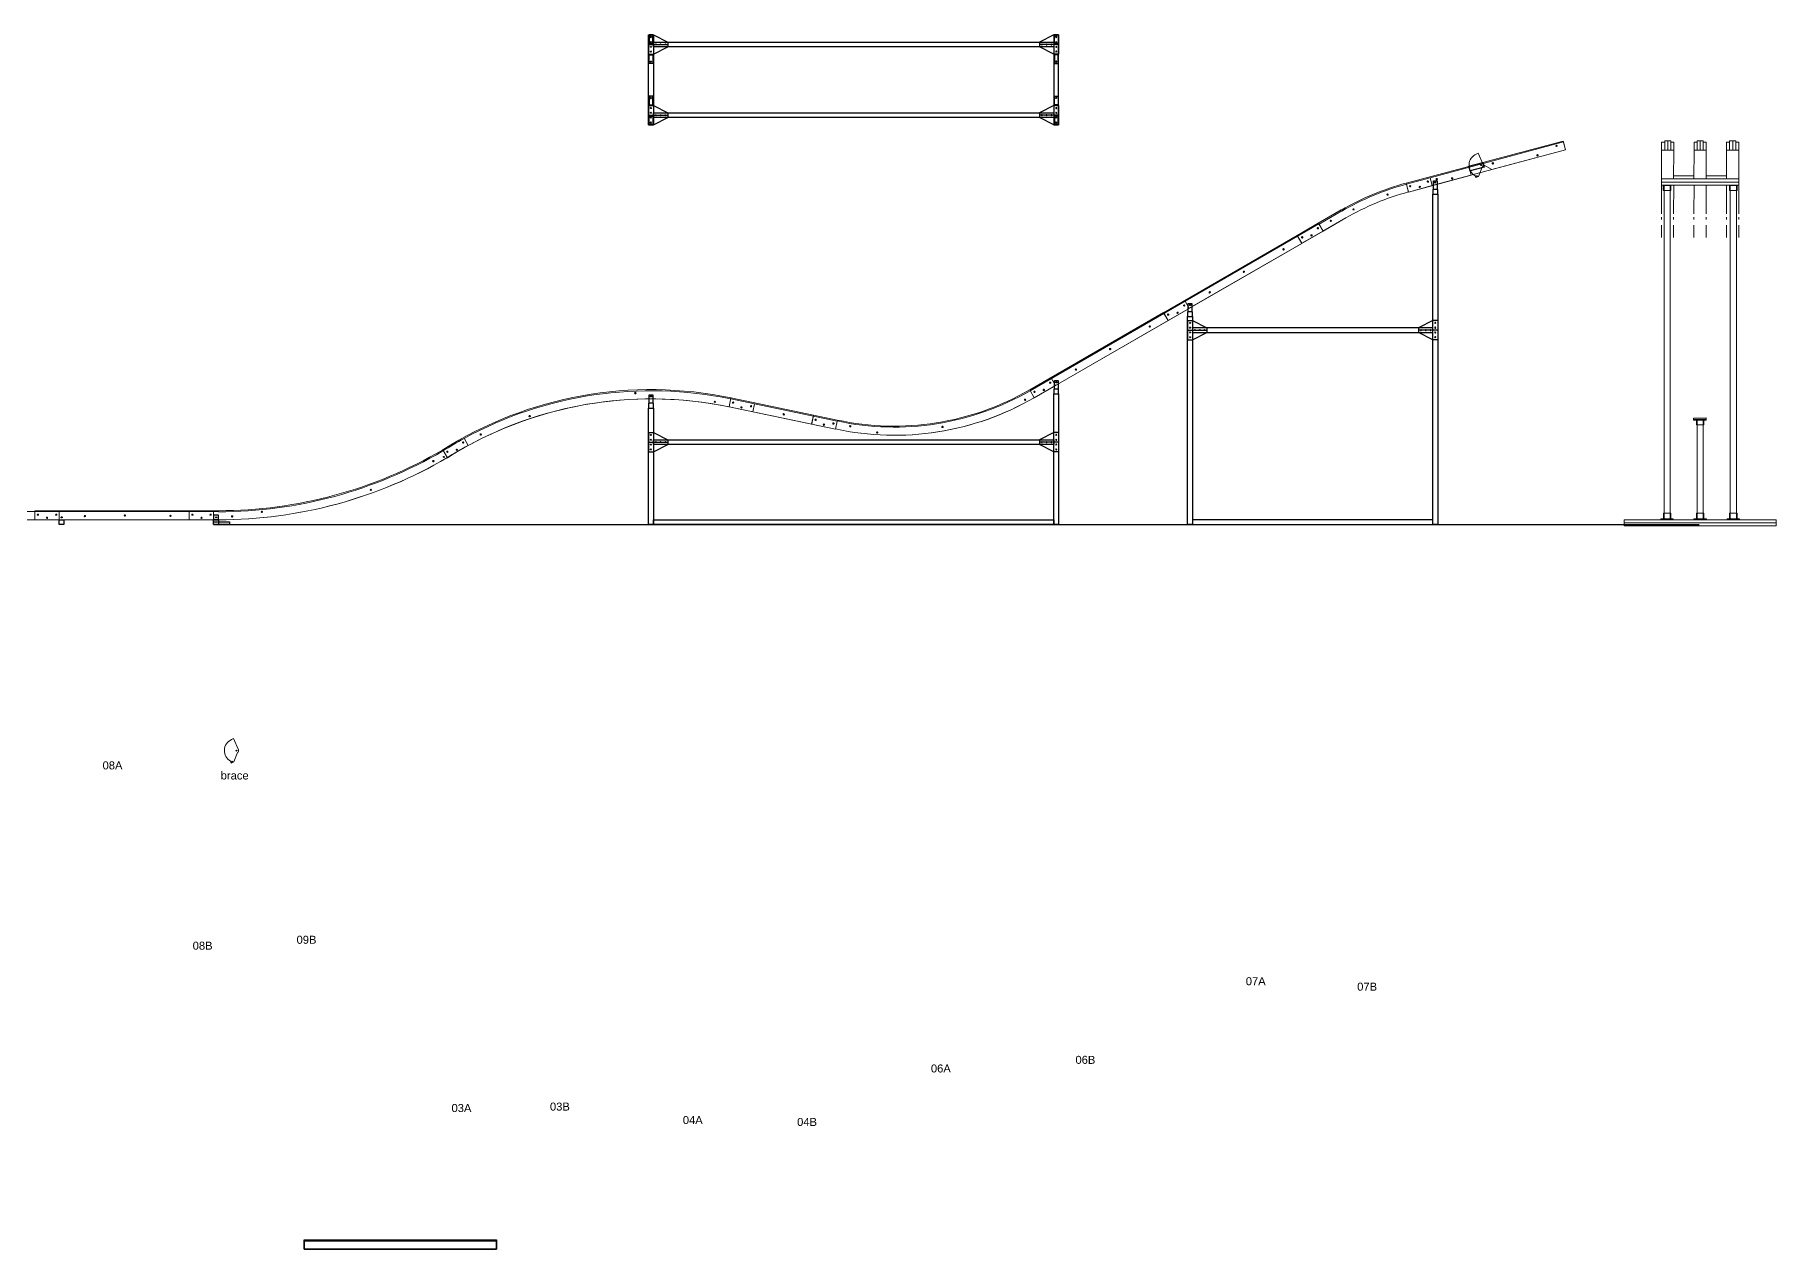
# Model space of a CAD drawing. Header units: millimetres. Extents: x -5533 to 28368, y -10878 to 14029.
# Drawn here: x 3861 to 14740, y -4556 to 3029 of the extents above; entities that cross this region are included whole.
import ezdxf

# ---------------------------------------------------------------- set-up
doc = ezdxf.new("R2010")
doc.units = ezdxf.units.MM
doc.layers.add('newTrack', color=7, linetype='Continuous', lineweight=20)
doc.layers.add('registration marking', color=7, linetype='Continuous', lineweight=20)
doc.styles.get("Standard").update_dxf_attribs({"font": 'arial.ttf'})

# ---------------------------------------------------------------- blocks, each defined once
blk = doc.blocks.new('bracev1')
at = {"color": 7, "linetype": 'Continuous', "lineweight": 5, "transparency": 33554687}
for p, q in [((-20, 75), (-32, 69)), ((12, 5), (-20, 75)), ((-38, -66), (-33, -78)), ((-33, -78), (-17, -70)), ((-17, -70), (5, -12))]:
    blk.add_line(p, q, dxfattribs=at)
for centre in [(0, 0), (-28, -69)]:
    blk.add_circle(centre, 2.5)
for radius, start, end in [(76.2, 114.4623, 240.1477), (12.7, 294.4623, 24.4623)]:
    blk.add_arc((0, 0), radius, start, end, dxfattribs=at)
blk = doc.blocks.new('02A')
blk.add_circle((15, 15), 3)
at = {"layer": 'newTrack'}
for p, q in [((0, 0), (0, 51)), ((0, 51), (965, 51)), ((965, 0), (0, 0)), ((965, 51), (965, 0))]:
    blk.add_line(p, q, dxfattribs=at)
for centre in [(832, 32), (889, 13), (946, 32)]:
    blk.add_circle(centre, 4, dxfattribs=at)
at = {"layer": 'registration marking', "color": 7, "transparency": 33554687}
for centre in [(161, 23), (410, 27), (695, 25)]:
    blk.add_circle(centre, 4, dxfattribs=at)
blk = doc.blocks.new('03A')
for centre in [(1439, 393), (15, 15)]:
    blk.add_circle(centre, 3)
at = {"layer": 'newTrack'}
for p, q in [((1591, 465), (1565, 509)), ((31, 51), (0, 51)), ((0, 51), (0, 0)), ((0, 0), (31, 0))]:
    blk.add_line(p, q, dxfattribs=at)
for centre in [(1519, 438), (1558, 483), (1460, 425)]:
    blk.add_circle(centre, 4, dxfattribs=at)
for centre, radius, start, end in [((2732, -1632), 2438, 118.5979, 122.242), ((2732, -1632), 2387, 118.5591, 122.2617), ((32, 2818), 2768, 269.974, 300.3657), ((32, 2818), 2818, 269.974, 300.3828)]:
    blk.add_arc(centre, radius, start, end, dxfattribs=at)
at = {"layer": 'registration marking', "color": 7, "transparency": 33554687}
for centre in [(1372, 366), (1372, 366), (982, 187), (982, 187), (115, 21), (115, 21), (301, 50), (301, 50)]:
    blk.add_circle(centre, 4, dxfattribs=at)
blk = doc.blocks.new('04A')
blk.add_circle((1141, 305), 3)
at = {"layer": 'newTrack'}
for p, q in [((1629, 240), (1778, 209)), ((1788, 259), (1639, 290)), ((1778, 209), (1788, 259)), ((-26, 44), (0, 0))]:
    blk.add_line(p, q, dxfattribs=at)
for centre in [(1654, 267), (1706, 237), (1766, 244)]:
    blk.add_circle(centre, 4, dxfattribs=at)
for radius, end in [(2438, 118.5973), (2387, 118.5585)]:
    blk.add_arc((1141, -2097), radius, 78.2203, end, dxfattribs=at)
at = {"layer": 'registration marking', "color": 7, "transparency": 33554687}
for centre in [(1043, 326), (1540, 272), (383, 183), (77, 68)]:
    blk.add_circle(centre, 4, dxfattribs=at)
blk = doc.blocks.new('05A')
at = {"layer": 'newTrack'}
for p, q in [((10, 50), (0, 0)), ((526, -58), (10, 50)), ((0, 0), (516, -108)), ((516, -108), (526, -58))]:
    blk.add_line(p, q, dxfattribs=at)
for centre in [(392, -49), (444, -80), (503, -73)]:
    blk.add_circle(centre, 4, dxfattribs=at)
at = {"layer": 'registration marking', "color": 7, "transparency": 33554687}
blk.add_circle((192, -15), 4, dxfattribs=at)
blk = doc.blocks.new('06A')
at = {"layer": 'newTrack'}
for p, q in [((1217, 239), (1349, 315)), ((1374, 271), (1242, 195)), ((1349, 315), (1374, 271)), ((0, 0), (10, 50)), ((10, 50), (11, 50))]:
    blk.add_line(p, q, dxfattribs=at)
for centre in [(1243, 232), (1302, 244), (1342, 289)]:
    blk.add_circle(centre, 4, dxfattribs=at)
for radius, start in [(1697, 257.8397), (1748, 257.8453)]:
    blk.add_arc((368, 1709), radius, start, 300, dxfattribs=at)
at = {"layer": 'registration marking', "color": 7, "transparency": 33554687}
for centre in [(1185, 183), (92, 17), (669, 13), (261, -22)]:
    blk.add_circle(centre, 4, dxfattribs=at)
blk = doc.blocks.new('07A')
at = {"layer": 'newTrack'}
for p, q in [((521, 293), (668, 333)), ((668, 333), (681, 284)), ((681, 284), (534, 244)), ((-25, 44), (117, 126)), ((0, 0), (-25, 44)), ((142, 82), (0, 0))]:
    blk.add_line(p, q, dxfattribs=at)
for centre in [(544, 280), (604, 276), (655, 310)]:
    blk.add_circle(centre, 4, dxfattribs=at)
for radius in [1676, 1626]:
    blk.add_arc((955, -1326), radius, 105, 120, dxfattribs=at)
at = {"layer": 'registration marking', "color": 7, "transparency": 33554687}
for centre in [(403, 228), (190, 136), (49, 64)]:
    blk.add_circle(centre, 4, dxfattribs=at)
blk = doc.blocks.new('08A')
at = {"color": 7, "linetype": 'Continuous', "lineweight": 5, "transparency": 33554687}
blk.add_circle((307, 128), 2.5, dxfattribs=at)
blk.add_circle((20, 20), 3)
at = {"layer": 'newTrack', "color": 7, "linetype": 'Continuous', "lineweight": 5, "transparency": 33554687}
for p, q in [((-13, 49), (821, 273)), ((834, 224), (0, 0)), ((821, 273), (834, 224)), ((0, 0), (-13, 49))]:
    blk.add_line(p, q, dxfattribs=at)
at = {"layer": 'registration marking', "color": 7, "linetype": 'Continuous', "lineweight": 5, "transparency": 33554687}
for centre in [(778, 249), (379, 140), (659, 190), (29, 41), (29, 41), (125, 45)]:
    blk.add_circle(centre, 4, dxfattribs=at)
blk = doc.blocks.new('02B')
blk.add_circle((1133, 415), 3)
at = {"layer": 'newTrack'}
for p, q in [((965, 457), (1930, 457)), ((965, 400), (965, 457)), ((1930, 457), (1930, 400)), ((1930, 400), (965, 400))]:
    blk.add_line(p, q, dxfattribs=at)
for centre in [(984, 432), (1099, 432), (1041, 413)]:
    blk.add_circle(centre, 4, dxfattribs=at)
at = {"layer": 'registration marking', "color": 7, "transparency": 33554687}
for centre in [(1278, 423), (1528, 427), (1812, 425)]:
    blk.add_circle(centre, 4, dxfattribs=at)
blk = doc.blocks.new('03B')
for centre in [(1591, 393), (167, 15)]:
    blk.add_circle(centre, 3)
at = {"layer": 'newTrack'}
for p, q in [((1612, 388), (1583, 437)), ((0, 57), (0, 0)), ((183, 57), (0, 57)), ((0, 0), (183, 0))]:
    blk.add_line(p, q, dxfattribs=at)
for centre in [(19, 32), (76, 13), (133, 32)]:
    blk.add_circle(centre, 4, dxfattribs=at)
for centre, radius, start, end in [((185, 2818), 2761, 269.974, 300.3636), ((2884, -1632), 2445, 122.1753, 122.2395), ((185, 2818), 2818, 269.974, 300.3828), ((2884, -1632), 2387, 122.2173, 122.2617)]:
    blk.add_arc(centre, radius, start, end, dxfattribs=at)
at = {"layer": 'registration marking', "color": 7, "transparency": 33554687}
for centre in [(1525, 366), (1134, 187), (268, 21), (454, 50)]:
    blk.add_circle(centre, 4, dxfattribs=at)
blk = doc.blocks.new('04B')
blk.add_circle((1273, 383), 3)
at = {"layer": 'newTrack'}
for p, q in [((1772, 373), (1760, 317)), ((0, 0), (-29, 49))]:
    blk.add_line(p, q, dxfattribs=at)
for centre in [(0, 37), (59, 49), (99, 95)]:
    blk.add_circle(centre, 4, dxfattribs=at)
for radius, end in [(2445, 122.1753), (2387, 122.2173)]:
    blk.add_arc((1273, -2020), radius, 78.22, end, dxfattribs=at)
at = {"layer": 'registration marking', "color": 7, "transparency": 33554687}
for centre in [(1175, 403), (1671, 349), (515, 260), (209, 145)]:
    blk.add_circle(centre, 4, dxfattribs=at)
blk = doc.blocks.new('05B')
at = {"layer": 'newTrack'}
for p, q in [((12, 56), (0, 0)), ((527, -52), (12, 56)), ((0, 0), (516, -108)), ((516, -108), (527, -52))]:
    blk.add_line(p, q, dxfattribs=at)
for centre in [(25, 27), (77, -3), (137, 4)]:
    blk.add_circle(centre, 4, dxfattribs=at)
at = {"layer": 'registration marking', "color": 7, "transparency": 33554687}
blk.add_circle((342, -47), 4, dxfattribs=at)
blk = doc.blocks.new('06B')
at = {"layer": 'newTrack'}
for p, q in [((1363, 213), (1391, 164)), ((0, 0), (12, 56)), ((149, -31), (0, 0)), ((12, 56), (161, 25))]:
    blk.add_line(p, q, dxfattribs=at)
for centre in [(25, 27), (77, -3), (137, 4)]:
    blk.add_circle(centre, 4, dxfattribs=at)
for radius, start in [(1748, 257.8453), (1691, 257.839)]:
    blk.add_arc((517, 1678), radius, start, 300, dxfattribs=at)
at = {"layer": 'registration marking', "color": 7, "transparency": 33554687}
for centre in [(1334, 152), (242, -14), (410, -53), (818, -18)]:
    blk.add_circle(centre, 4, dxfattribs=at)
blk = doc.blocks.new('07B')
at = {"layer": 'newTrack'}
for p, q in [((651, 376), (666, 321)), ((-29, 49), (102, 125)), ((102, 125), (245, 208)), ((274, 158), (131, 76)), ((0, 0), (-29, 49)), ((131, 76), (0, 0))]:
    blk.add_line(p, q, dxfattribs=at)
for centre in [(1, 37), (60, 49), (100, 94)]:
    blk.add_circle(centre, 4, dxfattribs=at)
for radius in [1683, 1626]:
    blk.add_arc((1087, -1250), radius, 105, 120, dxfattribs=at)
at = {"layer": 'registration marking', "color": 7, "transparency": 33554687}
for centre in [(535, 304), (181, 140), (322, 212)]:
    blk.add_circle(centre, 4, dxfattribs=at)
blk = doc.blocks.new('08B')
blk.add_circle((167, 59), 3)
at = {"color": 7, "linetype": 'Continuous', "lineweight": 5, "transparency": 33554687}
blk.add_circle((176, 80), 4, dxfattribs=at)
at = {"layer": 'newTrack', "color": 7, "linetype": 'Continuous', "lineweight": 5, "transparency": 33554687}
for p, q in [((-15, 55), (377, 160)), ((377, 160), (392, 105)), ((0, 0), (-15, 55)), ((392, 105), (0, 0))]:
    blk.add_line(p, q, dxfattribs=at)
at = {"layer": 'newTrack'}
for centre in [(10, 36), (70, 32), (121, 65)]:
    blk.add_circle(centre, 4, dxfattribs=at)
at = {"layer": 'registration marking', "color": 7, "linetype": 'Continuous', "lineweight": 5, "transparency": 33554687}
for centre in [(176, 80), (273, 85)]:
    blk.add_circle(centre, 4, dxfattribs=at)
blk = doc.blocks.new('09B')
at = {"layer": 'newTrack', "color": 7, "linetype": 'Continuous', "lineweight": 5, "transparency": 33554687}
for p, q in [((-517, -79), (-15, 55)), ((0, 0), (-460, -123)), ((-15, 55), (0, 0)), ((0, 0), (-15, 55)), ((-513, -92), (-517, -79)), ((-460, -123), (-513, -92))]:
    blk.add_line(p, q, dxfattribs=at)
at = {"layer": 'registration marking', "color": 7, "linetype": 'Continuous', "lineweight": 5, "transparency": 33554687}
for centre in [(-56, 26), (-455, -84), (-176, -34)]:
    blk.add_circle(centre, 4, dxfattribs=at)
blk = doc.blocks.new('3030挤压直角件')
blk.add_lwpolyline([(0, 53), (22, 53), (22, 0), (0, 0)], close=True)
blk.add_circle((11, 42.5), 3.25)
blk = doc.blocks.new('3030直角L型直接')
blk.add_lwpolyline([(0, 30), (26, 30), (26, 0), (0, 0)], close=True)
blk.add_circle((13, 15), 3.15)
blk = doc.blocks.new('3030固定板')
for p, q in [((-60, 30), (-15, 120)), ((-60, 30), (-15, 120)), ((-15, 120), (15, 120)), ((0, 0), (0, 120)), ((60, 30), (15, 120)), ((60, 30), (15, 120)), ((-60, 0), (-60, 30)), ((-60, 0), (-60, 30)), ((-60, 0), (60, 0)), ((60, 0), (60, 30)), ((60, 0), (60, 30))]:
    blk.add_line(p, q)
for centre in [(-45, 15), (-15, 15), (0, 105), (0, 75), (0, 45), (15, 15), (45, 15)]:
    blk.add_circle(centre, 3)

msp = doc.modelspace()

# ---------------------------------------------------------------- linework, layer by layer
at = {"lineweight": 20}
for p, q in [((14023, 2308), (14023, 2129)), ((14100, 2308), (14099, 2129)), ((14227, 2308), (14226, 2129)), ((14303, 2308), (14302, 2129)), ((14430, 2308), (14429, 2129)), ((14506, 2308), (14506, 2129)), ((14023, 2090), (14023, 1910)), ((14100, 2090), (14099, 1911)), ((14227, 2090), (14226, 1910)), ((14303, 2090), (14302, 1910)), ((14430, 2090), (14429, 1910)), ((14506, 2090), (14506, 1910)), ((14023, 1890), (14023, 1876)), ((14099, 1890), (14099, 1876)), ((14226, 1890), (14226, 1876)), ((14303, 1890), (14303, 1876)), ((14430, 1890), (14430, 1876)), ((14506, 1890), (14506, 1876)), ((14023, 1764), (14023, 1841)), ((14099, 1764), (14099, 1841)), ((14226, 1764), (14226, 1841)), ((14303, 1764), (14302, 1841)), ((14430, 1764), (14429, 1841)), ((14506, 1764), (14506, 1841))]:
    msp.add_line(p, q, dxfattribs=at)
at = {"linetype": 'ByBlock', "lineweight": 20}
for p, q in [((14033, 2359), (14033, 2359)), ((14053, 2366), (14053, 2366)), ((14071, 2366), (14071, 2366)), ((14093, 2359), (14093, 2359)), ((14236, 2359), (14236, 2359)), ((14256, 2366), (14256, 2366)), ((14274, 2366), (14274, 2366)), ((14296, 2359), (14296, 2359)), ((14439, 2359), (14439, 2359)), ((14459, 2366), (14459, 2366)), ((14478, 2366), (14478, 2366)), ((14499, 2359), (14499, 2359))]:
    msp.add_line(p, q, dxfattribs=at)
msp.add_line((4978, -30), (14258, -30))
for points in [[(7695, 3029), (7725, 3029), (7725, 2467), (7695, 2467)], [(7725, 2984), (10227, 2984), (10227, 2954), (7725, 2954)], [(10257, 3029), (10227, 3029), (10227, 2467), (10257, 2467)], [(7725, 2542), (10227, 2542), (10227, 2512), (7725, 2512)], [(12820, 2208), (12907, 2231), (12915, 2202), (12827, 2179)], [(12595, 2034), (12625, 2034), (12625, 2064), (12595, 2064)], [(12595, 2034), (12625, 2034), (12625, -30), (12595, -30)], [(11063, 1269), (11093, 1269), (11093, 1299), (11063, 1299)], [(11063, 1269), (11093, 1269), (11093, -30), (11063, -30)], [(11093, 1170), (12595, 1170), (12595, 1200), (11093, 1200)], [(10227, 786), (10257, 786), (10257, 816), (10227, 816)], [(10227, 786), (10257, 786), (10257, -30), (10227, -30)], [(7695, 698), (7725, 698), (7725, 728), (7695, 728)], [(7695, 698), (7725, 698), (7725, -30), (7695, -30)], [(7725, 500), (10227, 500), (10227, 470), (7725, 470)], [(4013, 0), (4043, 0), (4043, -30), (4013, -30)], [(4978, 0), (5008, 0), (5008, -30), (4978, -30)], [(7725, 0), (10227, 0), (10227, -30), (7725, -30)], [(11093, -30), (12595, -30), (12595, 0), (11093, 0)], [(4978, -12), (5078, -12), (5078, -30), (4978, -30)], [(5544, -4498), (6744, -4498), (6744, -4556), (5544, -4556)], [(5544, -4556), (6744, -4556), (6744, -4505), (5544, -4505)]]:
    msp.add_lwpolyline(points, close=True)
at = {"lineweight": 20}
for points in [[(14024, 2359), (14043, 2359), (14043, 2308), (14024, 2308)], [(14043, 2366), (14062, 2366), (14062, 2308), (14043, 2308)], [(14062, 2366), (14081, 2366), (14081, 2308), (14062, 2308)], [(14081, 2359), (14100, 2359), (14100, 2308), (14081, 2308)], [(14227, 2359), (14246, 2359), (14246, 2308), (14227, 2308)], [(14246, 2366), (14265, 2366), (14265, 2308), (14246, 2308)], [(14265, 2366), (14284, 2366), (14284, 2308), (14265, 2308)], [(14284, 2359), (14303, 2359), (14303, 2308), (14284, 2308)], [(14430, 2359), (14449, 2359), (14449, 2308), (14430, 2308)], [(14449, 2366), (14468, 2366), (14468, 2308), (14449, 2308)], [(14468, 2366), (14487, 2366), (14487, 2308), (14468, 2308)], [(14487, 2359), (14506, 2359), (14506, 2308), (14487, 2308)], [(14506, 2129), (14506, 2109), (14023, 2109), (14023, 2129)], [(14506, 2109), (14506, 2090), (14023, 2090), (14023, 2109)], [(14034, 2090), (14034, 2056), (14081, 2056), (14081, 2090)], [(14077, 2088), (14077, 7), (14039, 7), (14039, 2088)], [(14226, 2148), (14226, 2129), (14099, 2129), (14099, 2148)], [(14429, 2148), (14429, 2129), (14302, 2129), (14302, 2148)], [(14495, 2090), (14495, 2056), (14449, 2056), (14449, 2090)], [(14452, 2088), (14453, 7), (14491, 7), (14491, 2088)], [(14097, 0), (14097, 7), (14019, 7), (14019, 0)], [(14081, 7), (14081, 42), (14035, 42), (14035, 7)], [(14433, 0), (14433, 7), (14511, 7), (14511, 0)], [(14449, 7), (14449, 42), (14495, 42), (14495, 7)]]:
    msp.add_lwpolyline(points, close=True, dxfattribs=at)
at = {"color": 252, "lineweight": 20, "true_color": 0x939598}
for points in [[(14224, 635), (14224, 629), (14302, 629), (14302, 636)], [(14224, 629), (14224, 622), (14302, 622), (14302, 629)], [(14241, 629), (14241, 594), (14288, 594), (14288, 629)], [(14284, 626), (14284, 7), (14246, 7), (14246, 626)], [(14304, 0), (14304, 7), (14226, 7), (14226, 0)], [(14288, 7), (14288, 42), (14242, 42), (14242, 7)]]:
    msp.add_lwpolyline(points, close=True, dxfattribs=at)
at = {"layer": 'newTrack', "lineweight": 20}
for points in [[(13790, -19), (14740, -19), (14740, 0), (13790, 0)], [(13790, -38), (14740, -38), (14740, -19), (13790, -19)]]:
    msp.add_lwpolyline(points, close=True, dxfattribs=at)

# ---------------------------------------------------------------- block references
for name, p, rotation in [('3030固定板', (7695, 2969), 270), ('3030挤压直角件', (7721, 2904), 180), ('3030固定板', (7695, 2527), 270), ('3030挤压直角件', (7721, 2520), 180), ('02B', (10305, 415), 30), ('02A', (11073, 1321), 30), ('02A', (10237, 838), 30), ('02B', (9469, -67), 30), ('3030固定板', (11063, 1185), 270), ('3030固定板', (7695, 485), 270)]:
    msp.add_blockref(name, p, dxfattribs=dict(rotation=rotation))
at = {"xscale": -1}
for p in [(7721, 2976), (7721, 2592)]:
    msp.add_blockref('3030挤压直角件', p, dxfattribs=at)
for name, p, rotation in [('3030固定板', (10257, 2969), 90), ('3030挤压直角件', (10231, 2904), 180), ('3030固定板', (10257, 2527), 90), ('3030挤压直角件', (10231, 2520), 180), ('3030固定板', (12625, 1185), 90), ('3030固定板', (10257, 485), 90)]:
    msp.add_blockref(name, p, dxfattribs=dict(at, rotation=rotation))
for name, p in [('3030挤压直角件', (10231, 2976)), ('3030挤压直角件', (10231, 2592)), ('08A', (12590, 2087)), ('bracev1', (12897, 2215)), ('09B', (13424, 2310)), ('08B', (12443, 2047)), ('07B', (11777, 1727)), ('07A', (11909, 1803)), ('3030挤压直角件', (12599, 2064)), ('3030挤压直角件', (11067, 1299)), ('04B', (6438, 388)), ('04A', (6569, 465)), ('06A', (8863, 567)), ('3030挤压直角件', (7699, 728)), ('06B', (8713, 598)), ('3030挤压直角件', (10231, 816)), ('05B', (8198, 705)), ('05A', (8347, 674)), ('03B', (4826, 0)), ('03A', (4978, 0)), ('02A', (3048, 0)), ('02B', (2896, -400)), ('02A', (4013, 0)), ('3030直角L型直接', (4980, 0)), ('bracev1', (5121, -1442))]:
    msp.add_blockref(name, p)

# ---------------------------------------------------------------- texts
at = {"char_height": 50, "attachment_point": 1}
for s, insert in [('08A', (4284, -1509)), ('brace', (5022, -1572)), ('09B', (5496, -2598)), ('08B', (4847, -2635)), ('07A', (11426, -2857)), ('07B', (12122, -2891)), ('06B', (10362, -3348)), ('06A', (9459, -3402)), ('03A', (6464, -3649)), ('03B', (7079, -3640)), ('04A', (7909, -3724)), ('04B', (8623, -3736))]:
    msp.add_mtext_dynamic_manual_height_columns(s, width=168.92, gutter_width=12.5, heights=[0], dxfattribs=dict(at, insert=insert))

doc.saveas('drawing.dxf')
